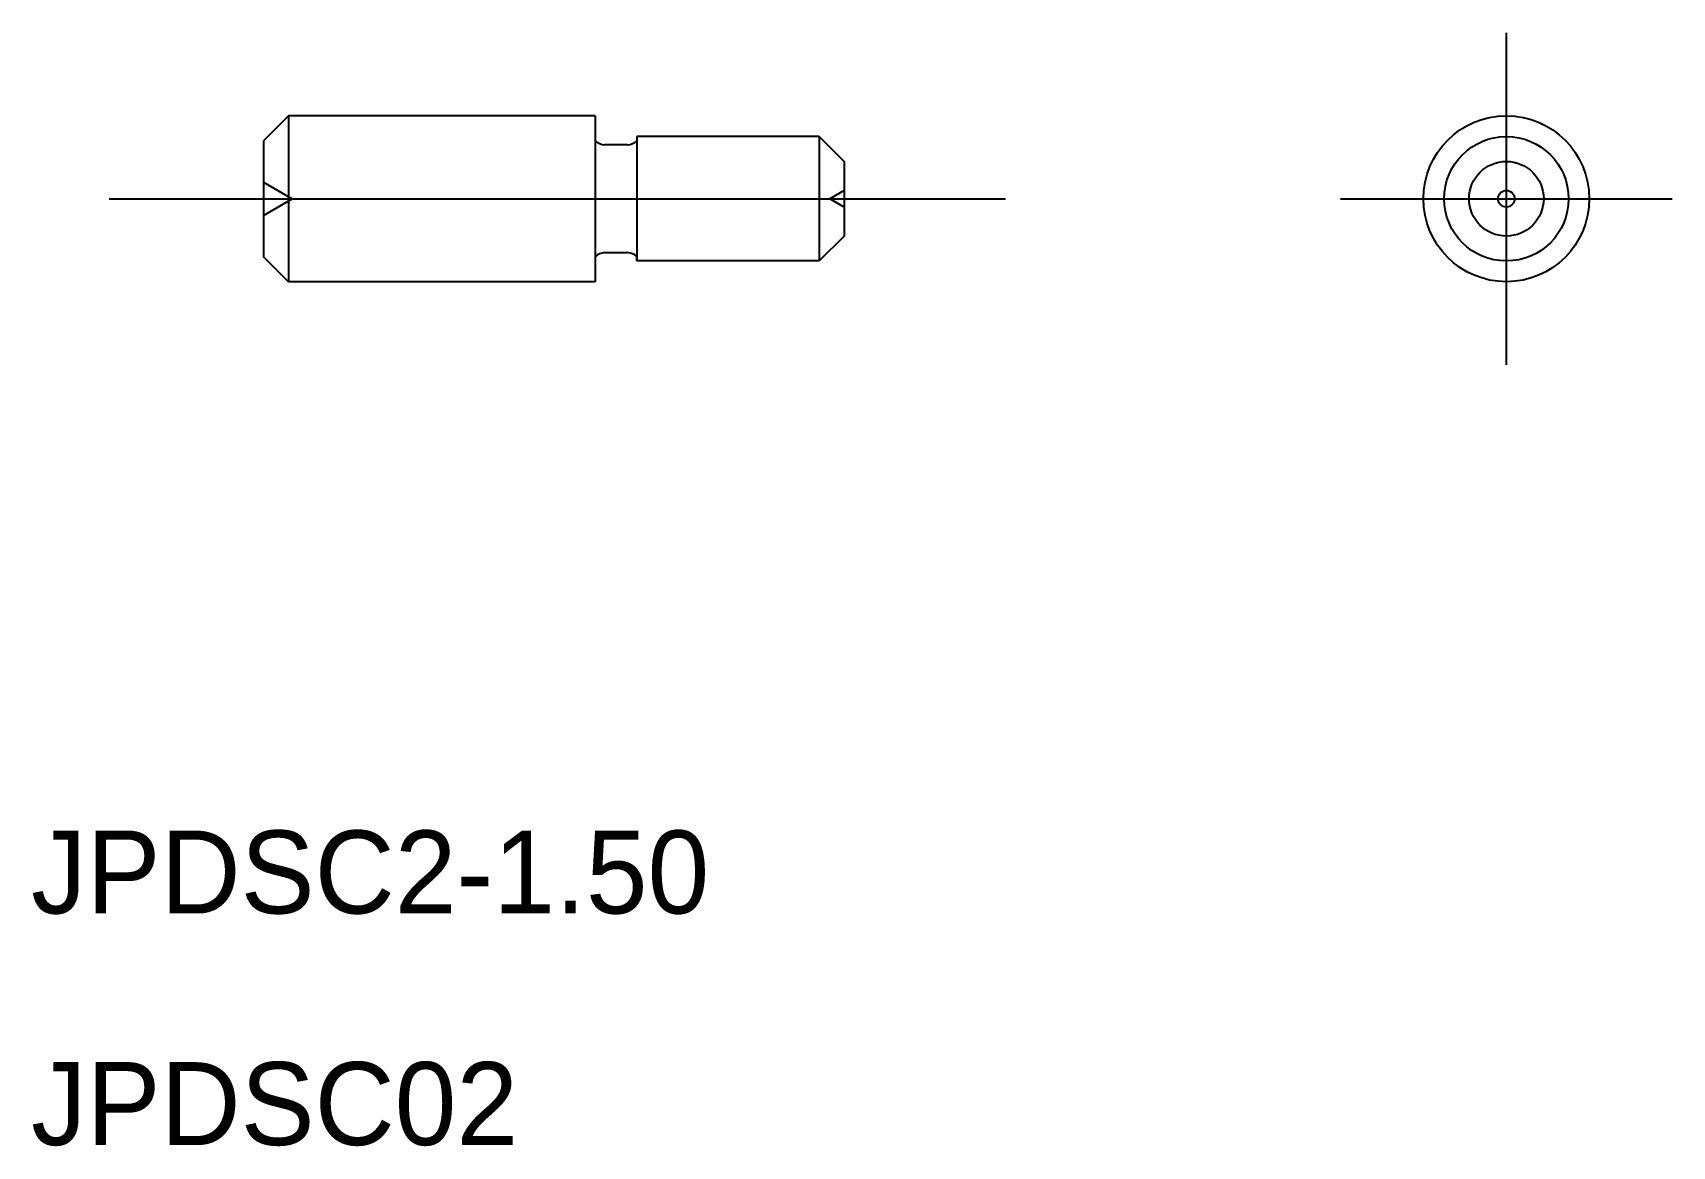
# Model space of a CAD drawing. Extents: x 539.1 to 558.9, y 577.5 to 590.9.
import ezdxf

# ---------------------------------------------------------------- set-up
doc = ezdxf.new("R2010")
doc.units = 0
doc.linetypes.add('CENTER', pattern=[50.8, 31.75, -6.35, 6.35, -6.35])
doc.linetypes.add('DASHED', pattern=[19.05, 12.7, -6.35])
doc.layers.get('0').update_dxf_attribs({"linetype": 'CONTINUOUS'})
doc.layers.add('CENTER', color=1, linetype='CENTER')

msp = doc.modelspace()

# ---------------------------------------------------------------- linework, layer by layer
at = {"color": 7, "linetype": 'CONTINUOUS'}
for p, q in [((542.2, 589.902), (541.9, 589.602)), ((545.9, 589.902), (542.2, 589.902)), ((542.2, 589.902), (542.2, 587.902)), ((545.9, 589.902), (545.9, 587.902)), ((541.9, 589.602), (541.9, 588.202)), ((548.6, 589.652), (546.4, 589.652)), ((546.4, 589.652), (546.4, 589.602)), ((546.4, 589.652), (546.4, 588.152)), ((548.6, 589.652), (548.9, 589.352)), ((548.6, 589.652), (548.6, 588.152)), ((546.29, 589.552), (546.011, 589.552)), ((548.9, 589.352), (548.9, 588.452)), ((548.9, 588.452), (548.6, 588.152)), ((542.2, 587.902), (541.9, 588.202)), ((546.29, 588.252), (546.011, 588.252)), ((546.4, 588.152), (546.4, 588.202)), ((548.6, 588.152), (546.4, 588.152)), ((545.9, 587.902), (542.2, 587.902))]:
    msp.add_line(p, q, dxfattribs=at)
at = {"color": 3, "linetype": 'DASHED'}
for p, q in [((541.9, 589.102), (542.247, 588.902)), ((548.9, 589.002), (548.727, 588.902)), ((541.9, 588.702), (542.247, 588.902)), ((548.9, 588.802), (548.727, 588.902))]:
    msp.add_line(p, q, dxfattribs=at)
at = {"color": 7, "linetype": 'CONTINUOUS'}
for radius in [1, 0.75, 0.45, 0.1]:
    msp.add_circle((556.883, 588.902), radius, dxfattribs=at)
for centre, start, end in [((546.028, 589.752), 230.4485, 265.179), ((546.273, 589.752), 274.821, 309.5515), ((546.028, 588.053), 94.821, 129.5515), ((546.273, 588.053), 50.4485, 85.179)]:
    msp.add_arc(centre, 0.2, start, end, dxfattribs=at)
at = {"layer": 'CENTER', "color": 1, "linetype": 'CONTINUOUS'}
for p, q in [((556.883, 586.902), (556.883, 590.902)), ((554.883, 588.902), (558.883, 588.902))]:
    msp.add_line(p, q, dxfattribs=at)
at = {"layer": 'CENTER', "color": 1, "linetype": 'CENTER'}
msp.add_line((540.04, 588.902), (550.847, 588.902), dxfattribs=at)

# ---------------------------------------------------------------- texts
at = {"color": 7, "linetype": 'CONTINUOUS'}
for s, p in [('JPDSC2-1.50', (539.098, 580.287)), ('JPDSC02', (539.098, 577.496))]:
    msp.add_text(s, height=1, dxfattribs=at).set_placement(p)

doc.saveas('drawing.dxf')
